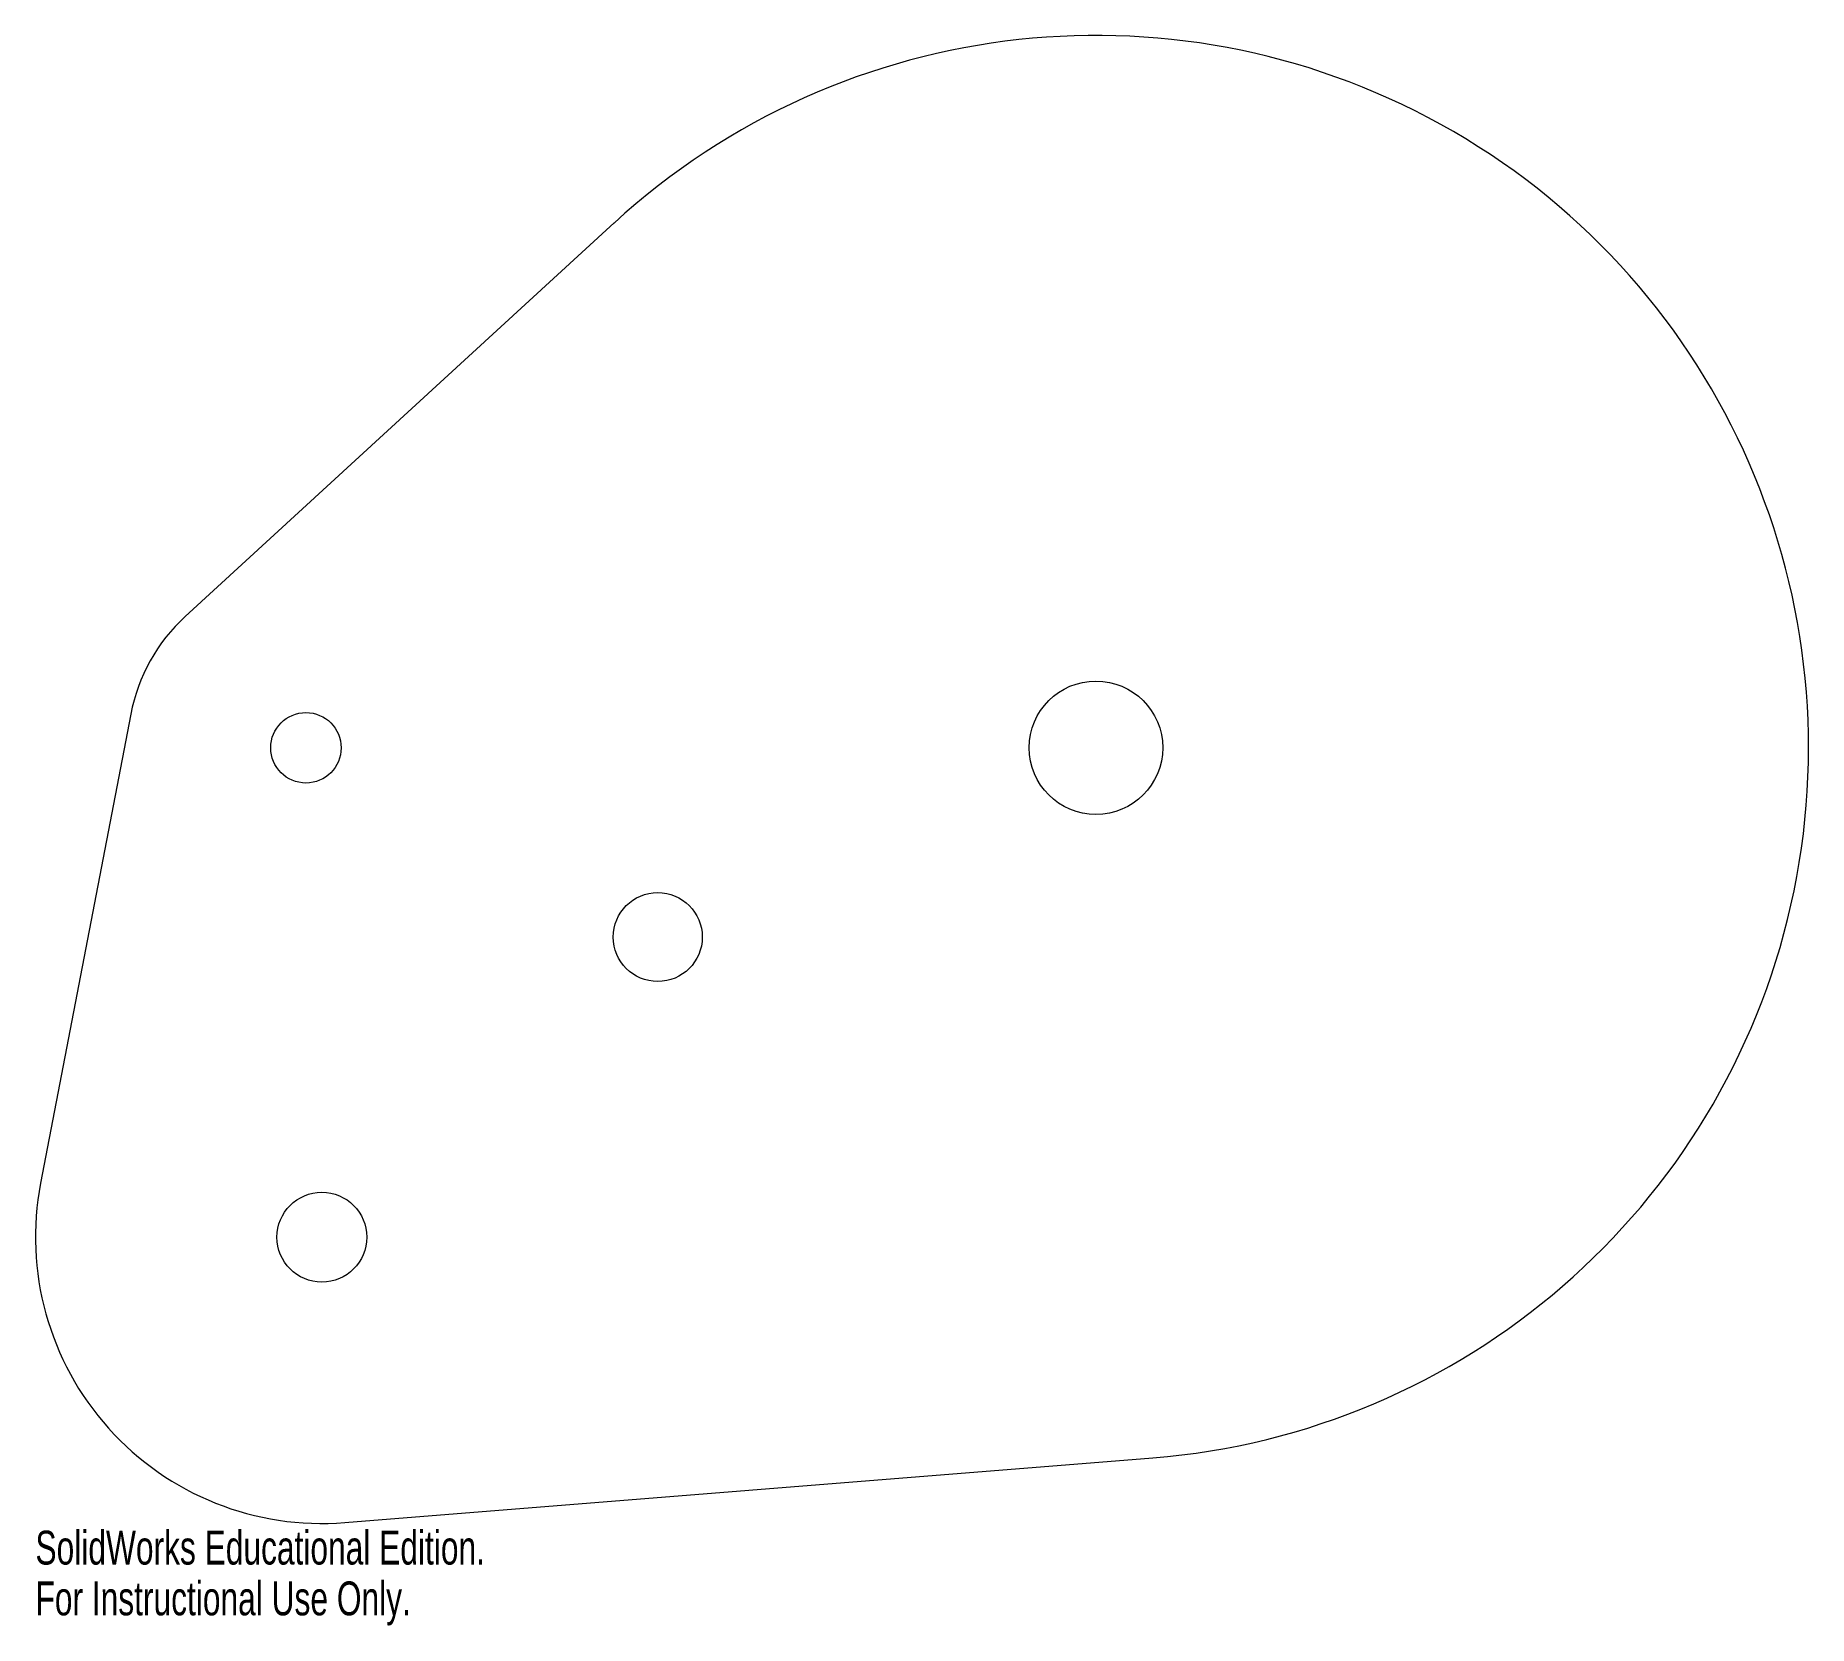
# Model space of a CAD drawing. Header units: inches. Extents: x -1.52 to 8.44, y -4.93 to 4.
import ezdxf

# ---------------------------------------------------------------- set-up
doc = ezdxf.new("R2010")
doc.units = ezdxf.units.IN
doc.header["$MEASUREMENT"] = 0
doc.styles.add('SLDTEXTSTYLE0', font='TXT', dxfattribs={"width": 0.7})

msp = doc.modelspace()

# ---------------------------------------------------------------- linework, layer by layer
at = {"color": 7, "linetype": 'Continuous', "lineweight": 15}
for p, q in [((1.7309, 2.9489), (-0.6776, 0.7382)), ((-0.9841, 0.1891), (-1.4904, -2.4465)), ((0.2181, -4.3537), (4.7572, -3.9899))]:
    msp.add_line(p, q, dxfattribs=at)
for centre, radius in [((4.4375, 0), 0.375), ((0, 0), 0.1979), ((1.9761, -1.0635), 0.25), ((0.0895, -2.75), 0.2525)]:
    msp.add_circle(centre, radius, dxfattribs=at)
for centre, radius, start, end in [((4.4375, 0), 4.0027, 274.58183, 132.54758), ((0, 0), 1.0021, 132.54758, 169.12521), ((0.0895, -2.75), 1.6088, 169.12521, 274.58183)]:
    msp.add_arc(centre, radius, start, end, dxfattribs=at)

# ---------------------------------------------------------------- texts
at = {"color": 7, "linetype": 'Continuous', "char_height": 0.1903, "attachment_point": 1, "style": 'SLDTEXTSTYLE0'}
for s, insert in [('SolidWorks Educational Edition.', (-1.5193, -4.399)), ('For Instructional Use Only.', (-1.5193, -4.6844))]:
    msp.add_mtext(s, dxfattribs=dict(at, insert=insert))

doc.saveas('drawing.dxf')
